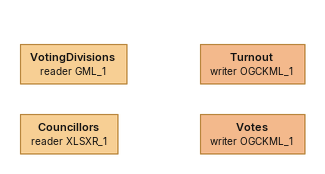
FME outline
VotingDivisions (reader GML_1)
Councillors (reader XLSXR_1)
Turnout (writer OGCKML_1)
Votes (writer OGCKML_1)
